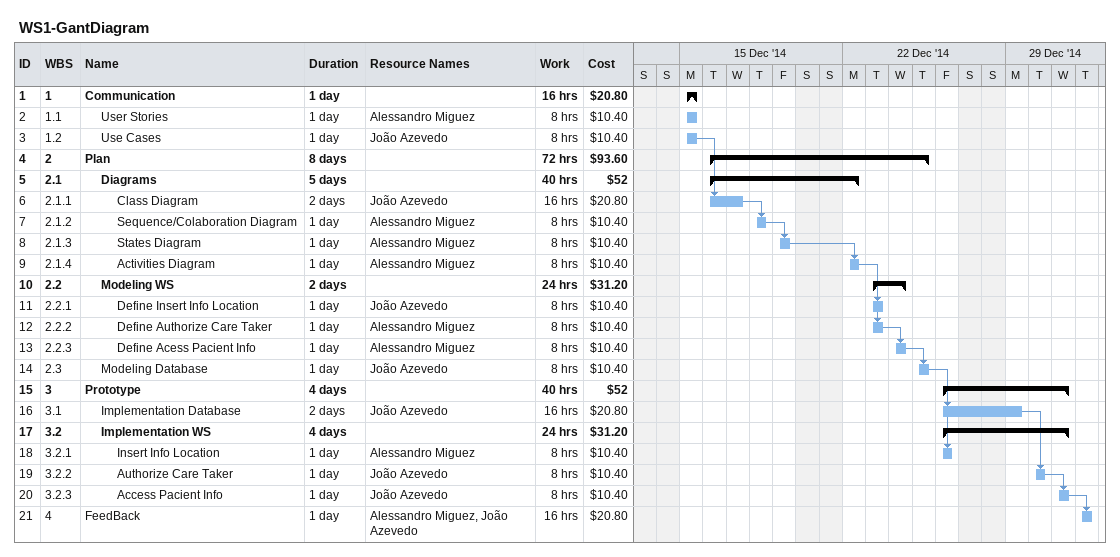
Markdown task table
WS1-GantDiagram

| ID | WBS | Task | Duration | Start | Finish | Predecessors | Resources | Work (h) | Cost ($) |
|---|---|---|---|---|---|---|---|---|---|
| 1 | 1 | **Communication** | 1d | 2014-12-15 | 2014-12-15 |  |  | 16 | 20.80 |
| 2 | 1.1 | User Stories | 1d | 2014-12-15 | 2014-12-15 |  | Alessandro Miguez | 8 | 10.40 |
| 3 | 1.2 | Use Cases | 1d | 2014-12-15 | 2014-12-15 |  | João Azevedo | 8 | 10.40 |
| 4 | 2 | **Plan** | 8d | 2014-12-16 | 2014-12-25 |  |  | 72 | 93.60 |
| 5 | 2.1 | **Diagrams** | 5d | 2014-12-16 | 2014-12-22 |  |  | 40 | 52 |
| 6 | 2.1.1 | Class Diagram | 2d | 2014-12-16 | 2014-12-17 | 3 | João Azevedo | 16 | 20.80 |
| 7 | 2.1.2 | Sequence/Colaboration Diagram | 1d | 2014-12-18 | 2014-12-18 | 6 | Alessandro Miguez | 8 | 10.40 |
| 8 | 2.1.3 | States Diagram | 1d | 2014-12-19 | 2014-12-19 | 7 | Alessandro Miguez | 8 | 10.40 |
| 9 | 2.1.4 | Activities Diagram | 1d | 2014-12-22 | 2014-12-22 | 8 | Alessandro Miguez | 8 | 10.40 |
| 10 | 2.2 | **Modeling WS** | 2d | 2014-12-23 | 2014-12-24 |  |  | 24 | 31.20 |
| 11 | 2.2.1 | Define Insert Info Location | 1d | 2014-12-23 | 2014-12-23 | 9 | João Azevedo | 8 | 10.40 |
| 12 | 2.2.2 | Define Authorize Care Taker | 1d | 2014-12-23 | 2014-12-23 | 9 | Alessandro Miguez | 8 | 10.40 |
| 13 | 2.2.3 | Define Acess Pacient Info | 1d | 2014-12-24 | 2014-12-24 | 12 | Alessandro Miguez | 8 | 10.40 |
| 14 | 2.3 | Modeling Database | 1d | 2014-12-25 | 2014-12-25 | 13 | João Azevedo | 8 | 10.40 |
| 15 | 3 | **Prototype** | 4d | 2014-12-26 | 2014-12-31 |  |  | 40 | 52 |
| 16 | 3.1 | Implementation Database | 2d | 2014-12-26 | 2014-12-29 | 14 | João Azevedo | 16 | 20.80 |
| 17 | 3.2 | **Implementation WS** | 4d | 2014-12-26 | 2014-12-31 |  |  | 24 | 31.20 |
| 18 | 3.2.1 | Insert Info Location | 1d | 2014-12-26 | 2014-12-26 | 14 | Alessandro Miguez | 8 | 10.40 |
| 19 | 3.2.2 | Authorize Care Taker | 1d | 2014-12-30 | 2014-12-30 | 16 | João Azevedo | 8 | 10.40 |
| 20 | 3.2.3 | Access Pacient Info | 1d | 2014-12-31 | 2014-12-31 | 19 | João Azevedo | 8 | 10.40 |
| 21 | 4 | FeedBack | 1d | 2015-01-01 | 2015-01-01 | 20 | Alessandro Miguez, João Azevedo | 16 | 20.80 |
